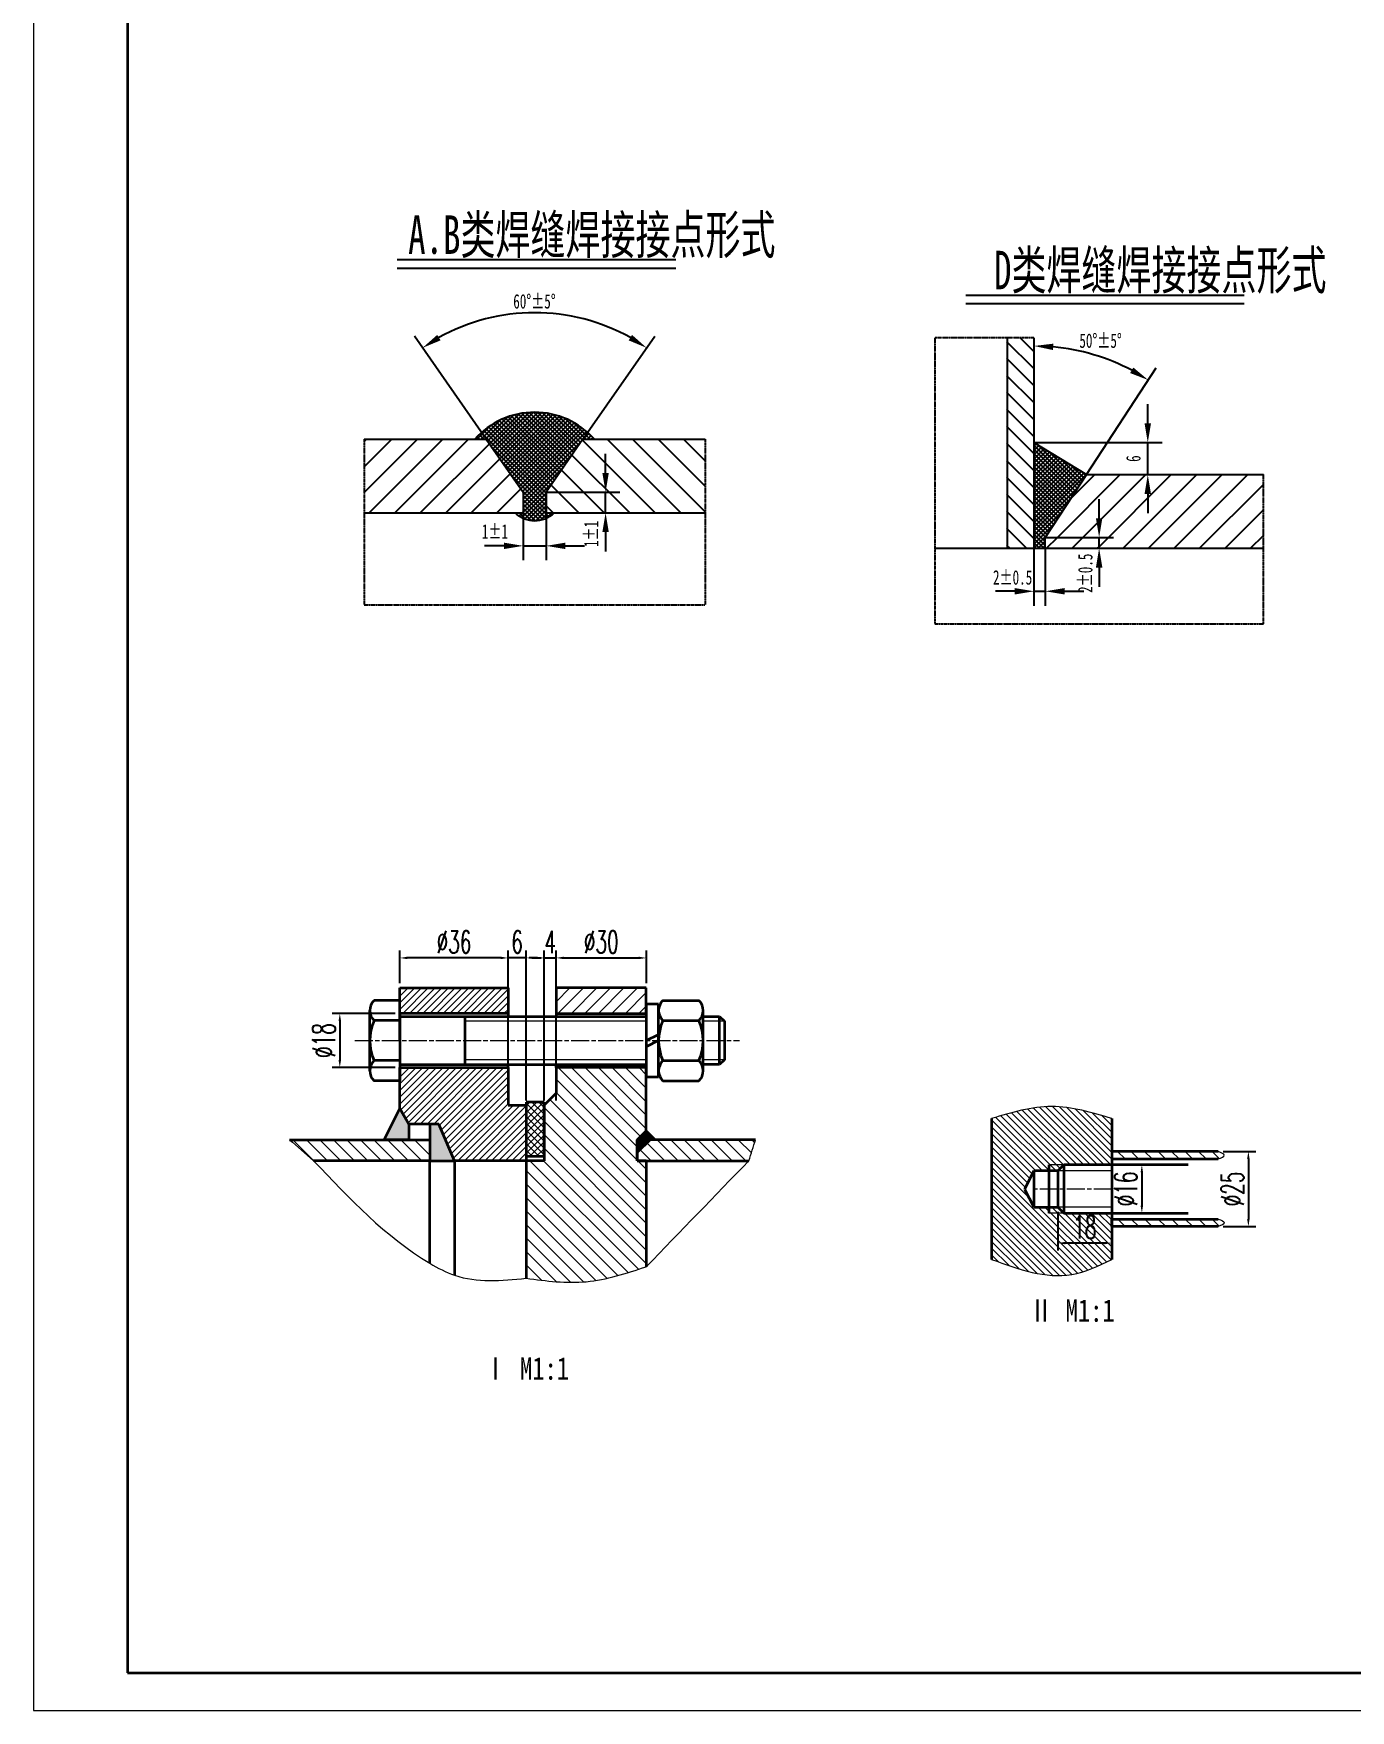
# Model space of a CAD drawing. Header units: millimetres. Extents: x 808 to 6798, y 610 to 4810.
# Drawn here: x 858 to 2611, y 610 to 2843 of the extents above; entities that cross this region are included whole.
import ezdxf
from ezdxf.enums import TextEntityAlignment as Align

# ---------------------------------------------------------------- set-up
doc = ezdxf.new("R2010")
doc.units = ezdxf.units.MM
doc.linetypes.add('ACAD_ISO08W100', pattern=[36, 24, -3, 6, -3])
doc.linetypes.add('DIVIDE2', pattern=[0.34375, 0.25, -0.03125, 0, -0.03125, 0, -0.03125])
doc.layers.get('Defpoints').update_dxf_attribs({"lineweight": 35})
for name, color, linetype in [('A', 2, 'Continuous'), ('B', 7, 'Continuous'), ('D2', 4, 'DIVIDE2'), ('图层4', 3, 'Continuous')]:
    doc.layers.add(name, color=color, linetype=linetype)
for name, color, linetype, lineweight in [('中心线', 7, 'ACAD_ISO08W100', 15), ('剖面线', 7, 'Continuous', 15), ('标注', 3, 'Continuous', 0), ('粗实线', 7, 'Continuous', 35), ('细实线', 1, 'Continuous', 9)]:
    doc.layers.add(name, color=color, linetype=linetype, lineweight=lineweight)
doc.styles.add('dm', font='romans.shx', dxfattribs={"width": 0.6})
doc.styles.add('宋体', font='simfang.ttf', dxfattribs={"width": 0.8})
doc.styles.add('标准', font='SimSun.ttf', dxfattribs={"width": 0.667})
doc.dimstyles.new('md', dxfattribs={"dimscale": 10, "dimtxt": 3, "dimasz": 1, "dimexe": 1, "dimexo": 0.625, "dimtad": 1, "dimdec": 0, "dimtxsty": 'dm', "dimcen": 2.5, "dimclrd": 256, "dimclre": 256, "dimclrt": 256, "dimazin": 0, "dimtfac": 1, "dimtdec": 0, "dimtix": 1, "dimtmove": 0, "dimatfit": 3, "dimldrblk": 'ARCHTICK', "dimfxl": 1, "dimarcsym": 0})
pattern_1 = [(45, (639.9706, 891.724), (-4.490128, 4.490128), [])]
pattern_2 = [(135, (639.97, 891.724), (-8.98026, -8.98026), [])]
pattern_3 = [(135, (-216.032, 854.063), (-8.980256, -8.980256), [])]

# ---------------------------------------------------------------- blocks, each defined once
blk = doc.blocks.new('*D19')
at = {"layer": 'Defpoints', "color": 0, "transparency": 16777216}
for p in [(1345.6, 1612.2), (1345.6, 1572.2), (1489.6, 1572.2)]:
    blk.add_point(p, dxfattribs=at)
at = {"layer": '标注', "lineweight": -2, "transparency": 16777216}
for p, q in [((1345.6, 1578.5), (1345.6, 1622.2)), ((1479.6, 1612.2), (1355.6, 1612.2)), ((1489.6, 1578.5), (1489.6, 1622.2))]:
    blk.add_line(p, q, dxfattribs=at)
at = {"layer": '标注', "transparency": 16777216}
for points in [[(1355.6, 1613.9), (1355.6, 1610.6), (1345.6, 1612.2)], [(1479.6, 1613.9), (1479.6, 1610.6), (1489.6, 1612.2)]]:
    blk.add_solid(points, dxfattribs=at)
at = {"layer": '标注', "transparency": 16777216, "insert": (1417.6, 1633.5), "char_height": 30, "attachment_point": 5, "style": 'dm'}
blk.add_mtext('%%c36', dxfattribs=at)
blk = doc.blocks.new('_ArchTick')
at = {"color": 0, "linetype": 'ByBlock', "const_width": 0.15}
blk.add_lwpolyline([(-0.5, -0.5), (0.5, 0.5)], dxfattribs=at)
blk = doc.blocks.new('*D20')
at = {"layer": 'Defpoints', "color": 0, "transparency": 16777216}
for p in [(1489.6, 1612.2), (1489.6, 1416.2), (1513.6, 1416.2)]:
    blk.add_point(p, dxfattribs=at)
at = {"layer": '标注', "lineweight": -2, "transparency": 16777216}
for p, q in [((1479.6, 1612.2), (1469.6, 1612.2)), ((1489.6, 1422.5), (1489.6, 1622.2)), ((1513.6, 1612.2), (1489.6, 1612.2)), ((1513.6, 1422.5), (1513.6, 1622.2)), ((1523.6, 1612.2), (1533.6, 1612.2))]:
    blk.add_line(p, q, dxfattribs=at)
at = {"layer": '标注', "transparency": 16777216}
for points in [[(1479.6, 1613.9), (1479.6, 1610.6), (1489.6, 1612.2)], [(1523.6, 1613.9), (1523.6, 1610.6), (1513.6, 1612.2)]]:
    blk.add_solid(points, dxfattribs=at)
at = {"layer": '标注', "transparency": 16777216, "insert": (1501.6, 1633.5), "char_height": 30, "attachment_point": 5, "style": 'dm'}
blk.add_mtext('6', dxfattribs=at)
blk = doc.blocks.new('*D21')
at = {"layer": 'Defpoints', "color": 0, "transparency": 16777216}
for p in [(1553.6, 1612.2), (1537.6, 1416.2), (1553.6, 1416.2)]:
    blk.add_point(p, dxfattribs=at)
at = {"layer": '标注', "lineweight": -2, "transparency": 16777216}
for p, q in [((1527.6, 1612.2), (1517.6, 1612.2)), ((1537.6, 1422.5), (1537.6, 1622.2)), ((1537.6, 1612.2), (1553.6, 1612.2)), ((1553.6, 1422.5), (1553.6, 1622.2)), ((1563.6, 1612.2), (1573.6, 1612.2))]:
    blk.add_line(p, q, dxfattribs=at)
at = {"layer": '标注', "transparency": 16777216}
for points in [[(1527.6, 1613.9), (1527.6, 1610.6), (1537.6, 1612.2)], [(1563.6, 1613.9), (1563.6, 1610.6), (1553.6, 1612.2)]]:
    blk.add_solid(points, dxfattribs=at)
at = {"layer": '标注', "transparency": 16777216, "insert": (1545.6, 1633.5), "char_height": 30, "attachment_point": 5, "style": 'dm'}
blk.add_mtext('4', dxfattribs=at)
blk = doc.blocks.new('*D22')
at = {"layer": 'Defpoints', "color": 0, "transparency": 16777216}
for p in [(1673.6, 1612.2), (1553.6, 1572.2), (1673.6, 1572.2)]:
    blk.add_point(p, dxfattribs=at)
at = {"layer": '标注', "lineweight": -2, "transparency": 16777216}
for p, q in [((1553.6, 1578.5), (1553.6, 1622.2)), ((1563.6, 1612.2), (1663.6, 1612.2)), ((1673.6, 1578.5), (1673.6, 1622.2))]:
    blk.add_line(p, q, dxfattribs=at)
at = {"layer": '标注', "transparency": 16777216}
for points in [[(1563.6, 1613.9), (1563.6, 1610.6), (1553.6, 1612.2)], [(1663.6, 1613.9), (1663.6, 1610.6), (1673.6, 1612.2)]]:
    blk.add_solid(points, dxfattribs=at)
at = {"layer": '标注', "transparency": 16777216, "insert": (1613.6, 1633.5), "char_height": 30, "attachment_point": 5, "style": 'dm'}
blk.add_mtext('%%c30', dxfattribs=at)
blk = doc.blocks.new('*D23')
at = {"layer": 'Defpoints', "color": 0, "transparency": 16777216}
for p in [(1345.6, 1538.2), (1265.6, 1466.2), (1345.6, 1466.2)]:
    blk.add_point(p, dxfattribs=at)
at = {"layer": '标注', "lineweight": -2, "transparency": 16777216}
for p, q in [((1339.3, 1538.2), (1255.6, 1538.2)), ((1265.6, 1528.2), (1265.6, 1476.2)), ((1339.3, 1466.2), (1255.6, 1466.2))]:
    blk.add_line(p, q, dxfattribs=at)
at = {"layer": '标注', "transparency": 16777216}
for points in [[(1263.9, 1528.2), (1267.2, 1528.2), (1265.6, 1538.2)], [(1263.9, 1476.2), (1267.2, 1476.2), (1265.6, 1466.2)]]:
    blk.add_solid(points, dxfattribs=at)
at = {"layer": '标注', "transparency": 16777216, "insert": (1244.3, 1502.2), "char_height": 30, "attachment_point": 5, "rotation": 90, "style": 'dm'}
blk.add_mtext('%%c18', dxfattribs=at)
blk = doc.blocks.new('*D26')
at = {"layer": 'Defpoints', "color": 0, "transparency": 16777216}
for p in [(2435, 1354.6), (2435, 1254.6), (2475, 1254.6)]:
    blk.add_point(p, dxfattribs=at)
at = {"layer": '标注', "lineweight": -2, "transparency": 16777216}
for p, q in [((2441.2, 1354.6), (2485, 1354.6)), ((2475, 1344.6), (2475, 1264.6)), ((2441.2, 1254.6), (2485, 1254.6))]:
    blk.add_line(p, q, dxfattribs=at)
at = {"layer": '标注', "transparency": 16777216}
for points in [[(2473.3, 1344.6), (2476.6, 1344.6), (2475, 1354.6)], [(2473.3, 1264.6), (2476.6, 1264.6), (2475, 1254.6)]]:
    blk.add_solid(points, dxfattribs=at)
at = {"layer": '标注', "transparency": 16777216, "insert": (2453.7, 1304.6), "char_height": 30, "attachment_point": 5, "rotation": 90, "style": 'dm'}
blk.add_mtext('%%c25', dxfattribs=at)
blk = doc.blocks.new('*D27')
at = {"layer": 'Defpoints', "color": 0, "transparency": 16777216}
for p in [(2221.2, 1280.6), (2293.2, 1280.6), (2221.2, 1232.6)]:
    blk.add_point(p, dxfattribs=at)
at = {"layer": '标注', "lineweight": -2, "transparency": 16777216}
for p, q in [((2221.2, 1274.3), (2221.2, 1222.6)), ((2293.2, 1274.3), (2293.2, 1222.6)), ((2283.2, 1232.6), (2231.2, 1232.6))]:
    blk.add_line(p, q, dxfattribs=at)
at = {"layer": '标注', "transparency": 16777216}
for points in [[(2231.2, 1234.2), (2231.2, 1230.9), (2221.2, 1232.6)], [(2283.2, 1234.2), (2283.2, 1230.9), (2293.2, 1232.6)]]:
    blk.add_solid(points, dxfattribs=at)
at = {"layer": '标注', "transparency": 16777216, "insert": (2257.2, 1253.8), "char_height": 30, "attachment_point": 5, "style": 'dm'}
blk.add_mtext('18', dxfattribs=at)
blk = doc.blocks.new('*D28')
at = {"layer": 'Defpoints', "color": 0, "transparency": 16777216}
for p in [(2293.2, 1336.6), (2293.2, 1272.6), (2333.2, 1272.6)]:
    blk.add_point(p, dxfattribs=at)
at = {"layer": '标注', "lineweight": -2, "transparency": 16777216}
for p, q in [((2299.4, 1336.6), (2343.2, 1336.6)), ((2333.2, 1326.6), (2333.2, 1282.6)), ((2299.4, 1272.6), (2343.2, 1272.6))]:
    blk.add_line(p, q, dxfattribs=at)
at = {"layer": '标注', "transparency": 16777216}
for points in [[(2331.5, 1326.6), (2334.8, 1326.6), (2333.2, 1336.6)], [(2331.5, 1282.6), (2334.8, 1282.6), (2333.2, 1272.6)]]:
    blk.add_solid(points, dxfattribs=at)
at = {"layer": '标注', "transparency": 16777216, "insert": (2311.9, 1304.6), "char_height": 30, "attachment_point": 5, "rotation": 90, "style": 'dm'}
blk.add_mtext('%%c16', dxfattribs=at)
blk = doc.blocks.new('*X7')
at = {"color": 0}
for p, q in [((2933.6, 441), (3064.2, 571.7)), ((2960.6, 521.1), (3011.2, 571.7)), ((2986.6, 441), (3117.3, 571.7)), ((3020.2, 421.6), (3170.3, 571.7)), ((3070.2, 418.5), (3223.3, 571.7)), ((3123.2, 418.5), (3276.4, 571.7)), ((3176.2, 418.5), (3329.4, 571.7)), ((3229.3, 418.5), (3362.2, 551.5)), ((3282.3, 418.5), (3362.2, 498.4)), ((2911.1, 418.5), (2933.6, 441)), ((2964.1, 418.5), (2986.6, 441)), ((3017.1, 418.5), (3020.2, 421.6)), ((3335.3, 418.5), (3362.2, 445.4))]:
    blk.add_line(p, q, dxfattribs=at)
blk = doc.blocks.new('*X5')
at = {"color": 0}
for p, q in [((2884.6, 630.7), (2889.4, 635.5)), ((2974.9, 542.9), (2884.6, 633.2)), ((2884.6, 621.9), (2894.9, 632.1)), ((2884.6, 613.1), (2900.4, 628.8)), ((2978.4, 548.3), (2894.1, 632.6)), ((2884.6, 604.2), (2905.8, 625.4)), ((2971.4, 537.6), (2884.6, 624.4)), ((2884.6, 595.4), (2911.3, 622.1)), ((2884.6, 586.5), (2916.8, 618.7)), ((2967.9, 532.3), (2884.6, 615.5)), ((2884.6, 577.7), (2922.3, 615.4)), ((2884.6, 568.9), (2927.8, 612)), ((2884.6, 560), (2933.3, 608.7)), ((2964.4, 526.9), (2884.6, 606.7)), ((2884.6, 551.2), (2938.7, 605.3)), ((2884.6, 542.3), (2944.2, 601.9)), ((2884.6, 533.5), (2949.7, 598.6)), ((2960.9, 521.6), (2884.6, 597.9)), ((2884.6, 524.7), (2955.2, 595.2)), ((2981.9, 553.6), (2916.8, 618.7)), ((2985.4, 559), (2939.6, 604.8)), ((2884.6, 515.8), (2960.7, 591.9)), ((2957.4, 516.2), (2884.6, 589)), ((2884.6, 507), (2966.2, 588.5)), ((2884.6, 498.2), (2971.7, 585.2)), ((2884.6, 489.3), (2977.1, 581.8)), ((2953.9, 510.9), (2884.6, 580.2)), ((2884.6, 480.5), (2982.6, 578.5)), ((2884.6, 471.6), (2988.1, 575.1)), ((2884.6, 462.8), (2993.6, 571.8)), ((2950.4, 505.5), (2884.6, 571.3)), ((2946.9, 500.2), (2884.6, 562.5)), ((2988.9, 564.3), (2962.3, 590.9)), ((2992.4, 569.7), (2985.1, 577)), ((2943.4, 494.9), (2884.6, 553.7)), ((2884.6, 454), (2977.3, 546.6)), ((2939.9, 489.5), (2884.6, 544.8)), ((2936.5, 484.2), (2884.6, 536)), ((2933, 478.8), (2884.6, 527.2)), ((2884.6, 445.1), (2960.6, 521.1)), ((2929.5, 473.5), (2884.6, 518.3)), ((2926, 468.1), (2884.6, 509.5)), ((2922.5, 462.8), (2884.6, 500.6)), ((2884.6, 436.3), (2943.9, 495.5)), ((2919, 457.5), (2884.6, 491.8)), ((2915.5, 452.1), (2884.6, 483)), ((2912, 446.8), (2884.6, 474.1)), ((2884.6, 427.4), (2927.1, 469.9)), ((2908.5, 441.4), (2884.6, 465.3)), ((2908.2, 432.9), (2884.6, 456.4)), ((2908.2, 424), (2884.6, 447.6)), ((2884.6, 418.6), (2910.4, 444.4)), ((2904.9, 418.5), (2884.6, 438.8)), ((2896, 418.5), (2884.6, 429.9)), ((2887.2, 418.5), (2884.6, 421.1)), ((2893.4, 418.5), (2908.2, 433.3)), ((2902.2, 418.5), (2908.2, 424.5))]:
    blk.add_line(p, q, dxfattribs=at)
blk = doc.blocks.new('*X6')
at = {"color": 0}
for p, q in [((2884.6, 792.3), (2828.6, 848.3)), ((2884.6, 827.7), (2856, 856.4)), ((2884.6, 757), (2828.6, 813)), ((2884.6, 721.6), (2828.6, 777.6)), ((2884.6, 686.3), (2828.6, 742.3)), ((2884.6, 650.9), (2828.6, 706.9)), ((2884.6, 615.5), (2828.6, 671.6)), ((2884.6, 580.2), (2828.6, 636.2)), ((2884.6, 544.8), (2828.6, 600.8)), ((2884.6, 509.5), (2828.6, 565.5)), ((2884.6, 474.1), (2828.6, 530.1)), ((2884.6, 438.8), (2828.6, 494.8)), ((2869.5, 418.5), (2828.6, 459.4)), ((2834.2, 418.5), (2828.6, 424.1))]:
    blk.add_line(p, q, dxfattribs=at)
blk = doc.blocks.new('*X2')
at = {"color": 0}
for p, q in [((832.3, 461), (942.9, 571.7)), ((832.3, 514.1), (889.9, 571.7)), ((832.3, 567.1), (836.9, 571.7)), ((842.8, 418.5), (996, 571.7)), ((895.8, 418.5), (1049, 571.7)), ((948.9, 418.5), (1092.7, 562.3)), ((1001.9, 418.5), (1114.4, 531.1)), ((1054.9, 418.5), (1136.2, 499.8)), ((1108, 418.5), (1158, 468.5)), ((1161, 418.5), (1162.8, 420.3))]:
    blk.add_line(p, q, dxfattribs=at)
blk = doc.blocks.new('*X3')
at = {"color": 0}
for p, q in [((1437.6, 418.5), (1286.2, 570)), ((1490.7, 418.5), (1337.5, 571.7)), ((1541.2, 421), (1390.5, 571.7)), ((1541.2, 474), (1443.6, 571.7)), ((1541.2, 527), (1496.6, 571.7)), ((1384.6, 418.5), (1264.4, 538.7)), ((1288.5, 461.6), (1242.6, 507.5)), ((1235.5, 461.6), (1220.9, 476.2)), ((1278.5, 418.5), (1235.5, 461.6)), ((1331.6, 418.5), (1288.5, 461.6)), ((1225.5, 418.5), (1210.7, 433.3))]:
    blk.add_line(p, q, dxfattribs=at)
blk = doc.blocks.new('*X4')
at = {"color": 0}
for p, q in [((1078.2, 583.2), (1095.7, 600.8)), ((1081.8, 578), (1115.8, 612)), ((1085.4, 572.8), (1130.9, 618.2)), ((1213.6, 465.8), (1085.7, 593.7)), ((1089, 567.5), (1143.7, 622.2)), ((1217.2, 471), (1090.8, 597.4)), ((1092.7, 562.3), (1155.2, 624.9)), ((1220.9, 476.2), (1096.1, 601)), ((1096.3, 557.1), (1165.7, 626.5)), ((1099.9, 551.9), (1175.5, 627.5)), ((1224.5, 481.4), (1101.5, 604.4)), ((1103.5, 546.7), (1184.7, 627.9)), ((1228.1, 486.6), (1107.1, 607.6)), ((1107.2, 541.5), (1193.4, 627.7)), ((1110.8, 536.3), (1201.7, 627.2)), ((1231.7, 491.8), (1113, 610.6)), ((1114.4, 531.1), (1209.7, 626.3)), ((1118.1, 525.9), (1217.3, 625.1)), ((1235.4, 497), (1119, 613.4)), ((1121.7, 520.6), (1224.6, 623.5)), ((1239, 502.2), (1125.2, 616.1)), ((1125.3, 515.4), (1231.6, 621.7)), ((1128.9, 510.2), (1238.4, 619.7)), ((1242.6, 507.5), (1131.6, 618.5)), ((1132.6, 505), (1244.9, 617.4)), ((1136.2, 499.8), (1251.3, 614.9)), ((1246.3, 512.7), (1138.3, 620.7)), ((1139.8, 494.6), (1257.4, 612.1)), ((1143.5, 489.4), (1263.3, 609.2)), ((1249.9, 517.9), (1145.2, 622.6)), ((1147.1, 484.2), (1269, 606.1)), ((1150.7, 479), (1274.6, 602.8)), ((1253.5, 523.1), (1152.3, 624.3)), ((1154.3, 473.7), (1279.9, 599.3)), ((1158, 468.5), (1285.1, 595.7)), ((1257.1, 528.3), (1159.8, 625.7)), ((1260.8, 533.5), (1167.5, 626.8)), ((1264.4, 538.7), (1175.6, 627.5)), ((1268, 543.9), (1184.1, 627.9)), ((1271.7, 549.1), (1193, 627.8)), ((1275.3, 554.4), (1202.5, 627.1)), ((1278.9, 559.6), (1212.6, 625.9)), ((1282.5, 564.8), (1223.6, 623.8)), ((1286.2, 570), (1235.6, 620.5)), ((1289.8, 575.2), (1249.3, 615.7)), ((1293.4, 580.4), (1266.1, 607.7)), ((1063.5, 571.7), (1062.8, 572.4)), ((1066.7, 571.7), (1078.2, 583.2)), ((1072.3, 571.7), (1067, 577)), ((1081.2, 571.7), (1071.4, 581.4)), ((1075.5, 571.7), (1081.8, 578)), ((1077.3, 584.4), (1076, 585.7)), ((1210.7, 451), (1077.3, 584.4)), ((1210.7, 459.8), (1080.8, 589.7)), ((1084.3, 571.7), (1085.4, 572.8)), ((1161.6, 463.3), (1290.1, 591.8)), ((1162.8, 455.7), (1295, 587.9)), ((1162.8, 446.9), (1286.7, 570.7)), ((1287.6, 571.7), (1299.6, 583.7)), ((1293.3, 571.7), (1289.8, 575.2)), ((1302.1, 571.7), (1293.4, 580.4)), ((1297, 585.6), (1294, 588.7)), ((1296.5, 571.7), (1304.1, 579.4)), ((1311, 571.7), (1297, 585.6)), ((1305.3, 571.7), (1308.5, 574.9)), ((1210.7, 442.2), (1097.6, 555.3)), ((1210.7, 433.3), (1117.8, 526.2)), ((1162.8, 438), (1266.4, 541.6)), ((1210.7, 424.5), (1138.1, 497.1)), ((1162.8, 429.2), (1246.2, 512.6)), ((1207.8, 418.5), (1158.3, 468)), ((1162.8, 420.3), (1225.9, 483.5)), ((1199, 418.5), (1162.8, 454.7)), ((1169.8, 418.5), (1210.7, 459.4)), ((1190.1, 418.5), (1162.8, 445.9)), ((1181.3, 418.5), (1162.8, 437)), ((1172.5, 418.5), (1162.8, 428.2)), ((1163.6, 418.5), (1162.8, 419.4)), ((1178.7, 418.5), (1210.7, 450.6)), ((1187.5, 418.5), (1210.7, 441.7)), ((1196.3, 418.5), (1210.7, 432.9)), ((1205.2, 418.5), (1210.7, 424)), ((1149.2, 415.6), (1152.1, 418.5)), ((1154.4, 411.9), (1161, 418.5)), ((1162.8, 410.5), (1154.8, 418.5)), ((1160, 408.7), (1162.8, 411.5)), ((1162.8, 411.5), (1169.8, 418.5)), ((1168, 405.3), (1162.8, 410.5)), ((1179.4, 402.7), (1163.6, 418.5)), ((1166.1, 406), (1178.7, 418.5)), ((1188.7, 402.3), (1172.5, 418.5)), ((1172.9, 403.9), (1187.5, 418.5)), ((1180.4, 402.6), (1196.3, 418.5)), ((1196.7, 403.1), (1181.3, 418.5)), ((1189, 402.3), (1205.2, 418.5)), ((1203.9, 404.8), (1190.1, 418.5)), ((1210.3, 407.2), (1199, 418.5)), ((1199.1, 403.6), (1210.7, 415.2)), ((1210.7, 415.6), (1207.8, 418.5)), ((1210.7, 415.2), (1214, 418.5)), ((1216.2, 410.1), (1210.7, 415.6)), ((1212.5, 408.1), (1222.9, 418.5)), ((1221.6, 413.6), (1216.7, 418.5)), ((1226.5, 417.5), (1225.5, 418.5))]:
    blk.add_line(p, q, dxfattribs=at)

msp = doc.modelspace()

# ---------------------------------------------------------------- hatches: boundary and pattern name
at = {"layer": '剖面线'}
h = msp.add_hatch(dxfattribs=at)
h.set_pattern_fill('ANSI31', color=256, scale=2, style=0)
h.set_pattern_definition(pattern_1)
h.paths.add_polyline_path([(1345.57056, 1538.2239), (1345.57056, 1572.2239), (1489.57056, 1572.2239), (1489.57056, 1538.2239)])
h = msp.add_hatch(dxfattribs=at)
h.set_pattern_fill('ANSI31', color=256, scale=4, style=0)
h.set_pattern_definition([(45, (639.97, 891.724), (-8.98026, 8.98026), [])])
h.paths.add_polyline_path([(1673.57056, 1538.2239), (1673.57056, 1572.2239), (1553.57056, 1572.2239), (1553.57056, 1538.2239)])
h = msp.add_hatch(dxfattribs=at)
h.set_pattern_fill('ANSI31', color=256, scale=2, style=0)
h.set_pattern_definition(pattern_1)
h.paths.add_polyline_path([(1345.57056, 1466.2239), (1489.57056, 1466.2239), (1489.57056, 1416.2239), (1513.57056, 1416.2239), (1513.57056, 1342.2239), (1418.35517, 1342.2239), (1397.57056, 1391.00851), (1357.57056, 1391.00851), (1345.57056, 1411.79312)])
h = msp.add_hatch(dxfattribs=at)
h.set_pattern_fill('ANSI31', color=256, scale=4, angle=90, style=0)
h.set_pattern_definition(pattern_2)
edge = h.paths.add_edge_path()
edge.add_line((1673.57056, 1342.2239), (1661.57056, 1342.2239))
edge.add_line((1661.57056, 1342.2239), (1661.57056, 1370.2239))
edge.add_line((1661.57056, 1370.2239), (1673.57056, 1382.2239))
edge.add_line((1673.57056, 1382.2239), (1673.57056, 1466.2239))
edge.add_line((1673.57056, 1466.2239), (1553.57056, 1466.2239))
edge.add_line((1553.57056, 1466.2239), (1553.57056, 1432.2239))
edge.add_line((1553.57056, 1432.2239), (1537.57056, 1416.2239))
edge.add_line((1537.57056, 1416.2239), (1537.57056, 1342.2239))
edge.add_line((1537.57056, 1342.2239), (1513.57056, 1342.2239))
edge.add_line((1513.57056, 1342.2239), (1513.57056, 1185.68943))
edge.add_spline(control_points=[(1513.57056, 1185.68943), (1540.42319, 1182.20924), (1594.91052, 1175.14749), (1647.10085, 1192.40324), (1673.57056, 1201.15496)], knot_values=[0, 0, 0, 0, 20.0321014999, 40.647629628, 40.647629628, 40.647629628, 40.647629628], degree=3, periodic=0)
edge.add_line((1673.57056, 1201.15496), (1673.57056, 1342.2239))
for points in [[(1357.57056, 1370.2239), (1324.78595, 1370.2239), (1345.57056, 1411.79312), (1357.57056, 1391.00851)], [(1385.57056, 1342.2239), (1418.35517, 1342.2239), (1397.57056, 1391.00851), (1385.57056, 1391.00851)], [(1673.57056, 1382.2239), (1685.57056, 1370.2239), (1661.57056, 1370.2239)], [(1661.57056, 1370.2239), (1678.54113, 1370.2239), (1661.57056, 1353.25334)]]:
    msp.add_hatch(color=256, dxfattribs=at).paths.add_polyline_path(points)
h = msp.add_hatch(dxfattribs=at)
h.set_pattern_fill('ANSI37', color=256, scale=2, style=0)
h.set_pattern_definition([(45, (639.9706, 891.724), (-4.490128, 4.490128), []), (135, (639.9706, 891.724), (-4.490128, -4.490128), [])])
h.paths.add_polyline_path([(1513.57056, 1348.2239), (1537.57056, 1348.2239), (1537.57056, 1420.2239), (1513.57056, 1420.2239)])
h = msp.add_hatch(dxfattribs=at)
h.set_pattern_fill('ANSI31', color=256, scale=2, angle=90, style=0)
h.set_pattern_definition([(135, (-216.032, 854.063), (-4.490128, -4.490128), [])])
edge = h.paths.add_edge_path()
edge.add_spline(control_points=[(2293.16782, 1398.34795), (2266.50115, 1406.34795), (2213.16782, 1422.34795), (2159.83449, 1406.34795), (2133.16782, 1398.34795)], knot_values=[0, 0, 0, 0, 20.3960780544, 40.7921561087, 40.7921561087, 40.7921561087, 40.7921561087], degree=3, periodic=0)
edge.add_line((2133.16782, 1398.34795), (2133.16782, 1210.77857))
edge.add_spline(control_points=[(2133.16782, 1210.77857), (2169.27546, 1197.76093), (2224.33434, 1177.91093), (2275.54213, 1202.36239), (2293.16782, 1210.77857)], knot_values=[0, 0, 0, 0, 27.1313676602, 41.3713739024, 41.3713739024, 41.3713739024, 41.3713739024], degree=3, periodic=0)
edge.add_line((2293.16782, 1210.77857), (2293.16782, 1272.56326))
edge.add_line((2293.16782, 1272.56326), (2229.16782, 1272.56326))
edge.add_line((2229.16782, 1272.56326), (2221.16782, 1280.56326))
edge.add_line((2221.16782, 1280.56326), (2189.16782, 1280.56326))
edge.add_line((2189.16782, 1280.56326), (2177.16782, 1304.56326))
edge.add_line((2177.16782, 1304.56326), (2189.16782, 1328.56326))
edge.add_line((2189.16782, 1328.56326), (2221.16782, 1328.56326))
edge.add_line((2221.16782, 1328.56326), (2229.16782, 1336.56326))
edge.add_line((2229.16782, 1336.56326), (2293.16782, 1336.56326))
edge.add_line((2293.16782, 1336.56326), (2293.16782, 1398.34795))
h = msp.add_hatch(dxfattribs=at)
h.set_pattern_fill('ANSI31', color=256, scale=4, angle=90, style=0)
h.set_pattern_definition(pattern_2)
edge = h.paths.add_edge_path()
edge.add_line((1198.76885, 1370.2239), (1385.57056, 1370.2239))
edge.add_line((1385.57056, 1370.2239), (1385.57056, 1342.2239))
edge.add_line((1385.57056, 1342.2239), (1230.76885, 1342.2239))
edge.add_spline(control_points=[(1230.76885, 1342.2239), (1220.10219, 1351.55724), (1209.43552, 1360.89057), (1198.76885, 1370.2239)], knot_values=[0, 0, 0, 0, 10.6301458127, 10.6301458127, 10.6301458127, 10.6301458127], degree=3, periodic=0)
h = msp.add_hatch(dxfattribs=at)
h.set_pattern_fill('ANSI31', color=256, scale=4, angle=90, style=0)
h.set_pattern_definition(pattern_2)
edge = h.paths.add_edge_path()
edge.add_line((1818.97142, 1370.2239), (1661.57056, 1370.2239))
edge.add_line((1661.57056, 1370.2239), (1661.57056, 1342.2239))
edge.add_line((1661.57056, 1342.2239), (1810.10504, 1342.2239))
edge.add_spline(control_points=[(1810.10504, 1342.2239), (1813.0605, 1351.55724), (1816.01596, 1360.89057), (1818.97142, 1370.2239)], knot_values=[0, 0, 0, 0, 7.3425673475, 7.3425673475, 7.3425673475, 7.3425673475], degree=3, periodic=0)
h = msp.add_hatch(dxfattribs=at)
h.set_pattern_fill('ANSI31', color=256, scale=4, angle=90, style=0)
h.set_pattern_definition(pattern_3)
edge = h.paths.add_edge_path()
edge.add_line((2434.95251, 1354.56326), (2293.16782, 1354.56326))
edge.add_line((2293.16782, 1354.56326), (2293.16782, 1344.56326))
edge.add_line((2293.16782, 1344.56326), (2434.95251, 1344.56326))
edge.add_spline(control_points=[(2434.95251, 1344.56326), (2438.95251, 1346.22992), (2446.95251, 1349.56326), (2438.95251, 1352.89659), (2434.95251, 1354.56326)], knot_values=[0, 0, 0, 0, 2.358495283, 4.716990566, 4.716990566, 4.716990566, 4.716990566], degree=3, periodic=0)
h = msp.add_hatch(dxfattribs=at)
h.set_pattern_fill('ANSI31', color=256, scale=4, angle=90, style=0)
h.set_pattern_definition(pattern_3)
edge = h.paths.add_edge_path()
edge.add_line((2434.95251, 1254.56326), (2293.16782, 1254.56326))
edge.add_line((2293.16782, 1254.56326), (2293.16782, 1264.56326))
edge.add_line((2293.16782, 1264.56326), (2434.95251, 1264.56326))
edge.add_spline(control_points=[(2434.95251, 1264.56326), (2438.95251, 1262.89659), (2446.95251, 1259.56326), (2438.95251, 1256.22992), (2434.95251, 1254.56326)], knot_values=[0, 0, 0, 0, 2.358495283, 4.716990566, 4.716990566, 4.716990566, 4.716990566], degree=3, periodic=0)

# ---------------------------------------------------------------- linework, layer by layer
at = {"layer": 'A'}
for p, q in [((1342.05152, 2541.88969), (1712.77682, 2541.88969)), ((2098.70151, 2494.75594), (2469.42681, 2494.75594)), ((2153.68607, 2437.80888), (2153.68607, 2157.59743)), ((2189.53368, 2437.80888), (2189.53368, 2157.59743)), ((1298.00851, 2302.76107), (1460.50224, 2302.76107)), ((1460.50224, 2302.76107), (1509.55677, 2232.30142)), ((1589.27156, 2302.76107), (1540.21702, 2232.30142)), ((1589.27156, 2302.76107), (1751.76529, 2302.76107)), ((2189.53368, 2298.30668), (2259.34141, 2255.62732)), ((2259.34141, 2255.62732), (2204.62811, 2172.00027)), ((2259.34141, 2255.62732), (2495.17843, 2255.62732)), ((1509.55677, 2232.30142), (1509.55677, 2204.73118)), ((1540.21702, 2232.30142), (1540.21702, 2204.73118)), ((1298.00851, 2204.73118), (1509.55677, 2204.73118)), ((1540.21702, 2204.73118), (1751.76529, 2204.73118)), ((2204.62811, 2157.59743), (2204.62811, 2172.00027)), ((2057.4645, 2157.59743), (2495.17843, 2157.59743))]:
    msp.add_line(p, q, dxfattribs=at)
at = {"layer": 'A', "color": 7}
for p, q in [((2259.34141, 2255.62732), (2352.24921, 2397.63311)), ((2341.04285, 2323.90668), (2341.04285, 2349.50668)), ((2189.53368, 2298.30668), (2360.24285, 2298.30668)), ((2341.04285, 2255.62732), (2341.04285, 2298.30668)), ((2259.34141, 2255.62732), (2360.24285, 2255.62732)), ((2276.32147, 2197.60027), (2276.32147, 2223.20027)), ((2341.04285, 2230.02732), (2341.04285, 2204.42732)), ((2204.62811, 2172.00027), (2295.52147, 2172.00027)), ((2276.32147, 2157.59743), (2276.32147, 2172.00027)), ((2189.53368, 2157.59743), (2189.53368, 2081.16536)), ((2204.62811, 2157.59743), (2204.62811, 2081.16536)), ((2204.62811, 2157.59743), (2295.52147, 2157.59743)), ((2276.32147, 2131.99743), (2276.32147, 2106.39743)), ((2163.93368, 2100.36536), (2138.33368, 2100.36536)), ((2189.53368, 2100.36536), (2204.62811, 2100.36536)), ((2230.22811, 2100.36536), (2255.82811, 2100.36536))]:
    msp.add_line(p, q, dxfattribs=at)
msp.add_arc((2189.53368, 2148.92906), 278.00371, 62.08308942, 84.72204641, dxfattribs=at)
at = {"layer": 'A'}
for radius, start, end in [(106.42019, 41.4594025, 138.5405975), (37.97082, 226.55959002, 313.44040998)]:
    msp.add_arc((1524.8869, 2232.30142), radius, start, end, dxfattribs=at)
at = {"layer": 'A', "color": 7}
for points in [[(2214.91009, 2421.49194), (2215.30298, 2430.01623), (2189.53368, 2426.93277)], [(2321.8615, 2398.25495), (2317.52334, 2390.90661), (2341.73744, 2381.56629)], [(2336.77618, 2323.90668), (2345.30952, 2323.90668), (2341.04285, 2298.30668)], [(2336.77618, 2230.02732), (2345.30952, 2230.02732), (2341.04285, 2255.62732)], [(2272.0548, 2197.60027), (2280.58813, 2197.60027), (2276.32147, 2172.00027)], [(2272.0548, 2131.99743), (2280.58813, 2131.99743), (2276.32147, 2157.59743)], [(2163.93368, 2104.63202), (2163.93368, 2096.09869), (2189.53368, 2100.36536)], [(2230.22811, 2104.63202), (2230.22811, 2096.09869), (2204.62811, 2100.36536)]]:
    msp.add_solid(points, dxfattribs=at)
at = {"layer": 'B'}
for p, q in [((1342.05152, 2530.75826), (1712.77682, 2530.75826)), ((2098.70151, 2483.62452), (2469.42681, 2483.62452))]:
    msp.add_line(p, q, dxfattribs=at)
at = {"layer": 'B', "color": 7}
for p, q in [((1460.50224, 2302.76107), (1364.79574, 2440.22944)), ((1589.27156, 2302.76107), (1684.97805, 2440.22944)), ((1619.33694, 2257.90142), (1619.33694, 2283.50142)), ((1540.21702, 2232.30142), (1638.53694, 2232.30142)), ((1619.33694, 2204.73118), (1619.33694, 2232.30142)), ((1509.55677, 2204.73118), (1509.55677, 2141.61753)), ((1540.21702, 2204.73118), (1540.21702, 2141.61753)), ((1540.21702, 2204.73118), (1638.53694, 2204.73118)), ((1619.33694, 2179.13118), (1619.33694, 2153.53118)), ((1483.95677, 2160.81753), (1458.35677, 2160.81753)), ((1509.55677, 2160.81753), (1540.21702, 2160.81753)), ((1565.81702, 2160.81753), (1591.41702, 2160.81753))]:
    msp.add_line(p, q, dxfattribs=at)
msp.add_arc((1524.8869, 2210.28193), 260.9875, 60.77641959, 119.22358041, dxfattribs=at)
for points in [[(1399.73106, 2434.43429), (1395.20469, 2441.66823), (1375.76608, 2424.47216)], [(1654.5691, 2441.66823), (1650.04274, 2434.43429), (1674.00772, 2424.47216)], [(1615.07027, 2257.90142), (1623.60361, 2257.90142), (1619.33694, 2232.30142)], [(1615.07027, 2179.13118), (1623.60361, 2179.13118), (1619.33694, 2204.73118)], [(1483.95677, 2165.08419), (1483.95677, 2156.55086), (1509.55677, 2160.81753)], [(1565.81702, 2165.08419), (1565.81702, 2156.55086), (1540.21702, 2160.81753)]]:
    msp.add_solid(points, dxfattribs=at)
at = {"layer": 'D2'}
for p, q in [((2057.4645, 2437.80888), (2057.4645, 2057.00583)), ((2189.53368, 2437.80888), (2057.4645, 2437.80888)), ((1298.00851, 2302.76107), (1298.00851, 2082.19354)), ((1751.76529, 2302.76107), (1751.76529, 2082.19354)), ((2495.17843, 2057.00583), (2495.17843, 2255.62732)), ((1298.00851, 2082.19354), (1751.76529, 2082.19354)), ((2057.4645, 2057.00583), (2495.17843, 2057.00583))]:
    msp.add_line(p, q, dxfattribs=at)
at = {"layer": '中心线'}
for p, q in [((1285.57056, 1502.2239), (1797.57056, 1502.2239)), ((2293.16782, 1304.56326), (2191.38313, 1304.56326))]:
    msp.add_line(p, q, dxfattribs=at)
at = {"layer": '剖面线'}
msp.add_open_spline([(2293.16782, 1398.34795), (2266.50115, 1406.34795), (2213.16782, 1422.34795), (2159.83449, 1406.34795), (2133.16782, 1398.34795)], degree=3, dxfattribs=at)
msp.add_open_spline([(2133.16782, 1210.77857), (2169.27546, 1197.76093), (2224.33434, 1177.91093), (2275.54213, 1202.36239), (2293.16782, 1210.77857)], degree=3, knots=[0, 0, 0, 0, 27.1313676602, 41.3713739024, 41.3713739024, 41.3713739024, 41.3713739024], dxfattribs=at)
at = {"layer": '粗实线'}
for p, q in [((1345.57056, 1538.2239), (1345.57056, 1572.2239)), ((1345.57056, 1572.2239), (1489.57056, 1572.2239)), ((1489.57056, 1572.2239), (1489.57056, 1538.2239)), ((1673.57056, 1572.2239), (1553.57056, 1572.2239)), ((1553.57056, 1572.2239), (1553.57056, 1538.2239)), ((1673.57056, 1538.2239), (1673.57056, 1572.2239)), ((1305.57056, 1462.0989), (1305.57056, 1542.3489)), ((1345.57056, 1555.7239), (1311.11067, 1555.7239)), ((1345.57056, 1502.2239), (1345.57056, 1555.7239)), ((1345.57056, 1555.7239), (1345.57056, 1555.7239)), ((1689.97056, 1550.6239), (1673.57056, 1550.6239)), ((1673.57056, 1550.6239), (1673.57056, 1453.8239)), ((1689.97056, 1453.8239), (1689.97056, 1550.6239)), ((1689.97056, 1462.0989), (1689.97056, 1542.3489)), ((1695.51067, 1555.7239), (1743.63046, 1555.7239)), ((1749.17056, 1462.0989), (1749.17056, 1542.3489)), ((1345.57056, 1528.9739), (1311.11067, 1528.9739)), ((1489.57056, 1538.2239), (1345.57056, 1538.2239)), ((1345.57056, 1538.2239), (1345.57056, 1466.2239)), ((1345.57056, 1534.2239), (1673.57056, 1534.2239)), ((1431.97056, 1534.2239), (1431.97056, 1470.2239)), ((1489.57056, 1538.2239), (1489.57056, 1534.2239)), ((1553.57056, 1538.2239), (1673.57056, 1538.2239)), ((1553.57056, 1538.2239), (1553.57056, 1534.2239)), ((1673.57056, 1538.2239), (1673.57056, 1466.2239)), ((1695.51067, 1528.9739), (1743.63046, 1528.9739)), ((1749.17056, 1534.2239), (1771.17056, 1534.2239)), ((1771.17056, 1534.2239), (1777.57056, 1527.8239)), ((1771.17056, 1470.2239), (1771.17056, 1534.2239)), ((1777.57056, 1527.8239), (1777.57056, 1476.6239)), ((1345.57056, 1502.2239), (1345.57056, 1448.7239)), ((1673.57056, 1502.2239), (1689.97056, 1510.4239)), ((1689.97056, 1502.2239), (1673.57056, 1494.0239)), ((1345.57056, 1475.4739), (1311.11067, 1475.4739)), ((1695.51067, 1475.4739), (1743.63046, 1475.4739)), ((1777.57056, 1476.6239), (1771.17056, 1470.2239)), ((1345.57056, 1470.2239), (1673.57056, 1470.2239)), ((1345.57056, 1466.2239), (1489.57056, 1466.2239)), ((1345.57056, 1411.79312), (1345.57056, 1466.2239)), ((1489.57056, 1466.2239), (1489.57056, 1470.2239)), ((1489.57056, 1466.2239), (1489.57056, 1416.2239)), ((1553.57056, 1466.2239), (1553.57056, 1470.2239)), ((1673.57056, 1466.2239), (1553.57056, 1466.2239)), ((1553.57056, 1466.2239), (1553.57056, 1432.2239)), ((1673.57056, 1382.2239), (1673.57056, 1466.2239)), ((1673.57056, 1453.8239), (1689.97056, 1453.8239)), ((1771.17056, 1470.2239), (1749.17056, 1470.2239)), ((1345.57056, 1448.7239), (1311.11067, 1448.7239)), ((1345.57056, 1448.7239), (1345.57056, 1448.7239)), ((1553.57056, 1432.2239), (1537.57056, 1416.2239)), ((1695.51067, 1448.7239), (1743.63046, 1448.7239)), ((1324.78595, 1370.2239), (1345.57056, 1411.79312)), ((1357.57056, 1391.00851), (1345.57056, 1411.79312)), ((1345.57056, 1411.79312), (1357.57056, 1391.00851)), ((1489.57056, 1416.2239), (1513.57056, 1416.2239)), ((1537.57056, 1420.2239), (1513.57056, 1420.2239)), ((1513.57056, 1420.2239), (1513.57056, 1348.2239)), ((1513.57056, 1416.2239), (1513.57056, 1342.2239)), ((1537.57056, 1348.2239), (1537.57056, 1420.2239)), ((1537.57056, 1416.2239), (1537.57056, 1342.2239)), ((1397.57056, 1391.00851), (1357.57056, 1391.00851)), ((1357.57056, 1391.00851), (1357.57056, 1370.2239)), ((1397.57056, 1391.00851), (1385.57056, 1391.00851)), ((1385.57056, 1391.00851), (1385.57056, 1342.2239)), ((1418.35517, 1342.2239), (1397.57056, 1391.00851)), ((1418.35517, 1342.2239), (1397.57056, 1391.00851)), ((2133.16782, 1398.34795), (2133.16782, 1210.77857)), ((2293.16782, 1398.34795), (2293.16782, 1336.56326)), ((1198.76885, 1370.2239), (1385.57056, 1370.2239)), ((1357.57056, 1370.2239), (1324.78595, 1370.2239)), ((1385.57056, 1370.2239), (1385.57056, 1342.2239)), ((1661.57056, 1370.2239), (1673.57056, 1382.2239)), ((1661.57056, 1370.2239), (1673.57056, 1382.2239)), ((1685.57056, 1370.2239), (1661.57056, 1370.2239)), ((1661.57056, 1370.2239), (1678.54113, 1370.2239)), ((1678.54113, 1370.2239), (1661.57056, 1353.25334)), ((1661.57056, 1353.25334), (1661.57056, 1370.2239)), ((1661.57056, 1342.2239), (1661.57056, 1370.2239)), ((1818.97142, 1370.2239), (1661.57056, 1370.2239)), ((1661.57056, 1370.2239), (1661.57056, 1342.2239)), ((1673.57056, 1382.2239), (1685.57056, 1370.2239)), ((1385.57056, 1342.2239), (1230.76885, 1342.2239)), ((1385.57056, 1342.2239), (1418.35517, 1342.2239)), ((1385.57056, 1205.68943), (1385.57056, 1342.2239)), ((1385.57056, 1342.2239), (1418.35517, 1342.2239)), ((1513.57056, 1342.2239), (1418.35517, 1342.2239)), ((1418.35517, 1342.2239), (1418.35517, 1189.68943)), ((1513.57056, 1348.2239), (1537.57056, 1348.2239)), ((1537.57056, 1342.2239), (1513.57056, 1342.2239)), ((1513.57056, 1342.2239), (1513.57056, 1185.68943)), ((1673.57056, 1342.2239), (1661.57056, 1342.2239)), ((1661.57056, 1342.2239), (1810.10504, 1342.2239)), ((1673.57056, 1342.2239), (1673.57056, 1201.15496)), ((2434.95251, 1354.56326), (2293.16782, 1354.56326)), ((2293.16782, 1354.56326), (2293.16782, 1344.56326)), ((2293.16782, 1344.56326), (2434.95251, 1344.56326)), ((2189.16782, 1328.56326), (2177.16782, 1304.56326)), ((2221.16782, 1328.56326), (2189.16782, 1328.56326)), ((2189.16782, 1328.56326), (2189.16782, 1280.56326)), ((2209.16782, 1336.56326), (2209.16782, 1272.56326)), ((2229.16782, 1336.56326), (2221.16782, 1328.56326)), ((2221.16782, 1328.56326), (2221.16782, 1280.56326)), ((2293.16782, 1336.56326), (2229.16782, 1336.56326)), ((2229.16782, 1336.56326), (2229.16782, 1272.56326)), ((2293.16782, 1336.56326), (2293.16782, 1272.56326)), ((2394.95251, 1336.56326), (2293.16782, 1336.56326)), ((2293.16782, 1336.56326), (2293.16782, 1272.56326)), ((2177.16782, 1304.56326), (2189.16782, 1280.56326)), ((2189.16782, 1280.56326), (2221.16782, 1280.56326)), ((2221.16782, 1280.56326), (2229.16782, 1272.56326)), ((2229.16782, 1272.56326), (2293.16782, 1272.56326)), ((2293.16782, 1272.56326), (2293.16782, 1210.77857)), ((2293.16782, 1272.56326), (2394.95251, 1272.56326)), ((2293.16782, 1254.56326), (2293.16782, 1264.56326)), ((2293.16782, 1264.56326), (2434.95251, 1264.56326)), ((2434.95251, 1254.56326), (2293.16782, 1254.56326))]:
    msp.add_line(p, q, dxfattribs=at)
msp.add_lwpolyline([(982.91545, 660.32542), (6747.91545, 660.32542), (6747.91545, 4760.32542), (982.91545, 4760.32542)], close=True, dxfattribs=at)
for centre, radius, start, end in [((1324.48567, 1542.3489), 18.91511, 135, 225), ((1708.88567, 1542.3489), 18.91511, 135, 225), ((1730.25546, 1542.3489), 18.91511, 315, 45), ((1372.92083, 1502.2239), 67.35027, 156.59816099, 203.40183901), ((1757.32083, 1502.2239), 67.35027, 156.59816099, 203.40183901), ((1681.8203, 1502.2239), 67.35027, 336.59816099, 23.40183901), ((1324.48567, 1462.0989), 18.91511, 135, 225), ((1708.88567, 1462.0989), 18.91511, 135, 225), ((1730.25546, 1462.0989), 18.91511, 315, 45)]:
    msp.add_arc(centre, radius, start, end, dxfattribs=at)
at = {"layer": '细实线'}
for p, q in [((1673.57056, 1527.8239), (1431.97056, 1527.8239)), ((1777.57056, 1527.8239), (1749.17056, 1527.8239)), ((1673.57056, 1476.6239), (1431.97056, 1476.6239)), ((1777.57056, 1476.6239), (1749.17056, 1476.6239)), ((2229.16782, 1336.56326), (2209.16782, 1336.56326)), ((2293.16782, 1328.56326), (2221.16782, 1328.56326)), ((2293.16782, 1280.56326), (2221.16782, 1280.56326)), ((2229.16782, 1272.56326), (2209.16782, 1272.56326))]:
    msp.add_line(p, q, dxfattribs=at)
msp.add_lwpolyline([(857.91545, 610.32542), (6797.91545, 610.32542), (6797.91545, 4810.32542), (857.91545, 4810.32542)], close=True, dxfattribs=at)
for points in [[(1198.76885, 1370.2239), (1209.43552, 1360.89057), (1220.10219, 1351.55724), (1230.76885, 1342.2239)], [(1810.10504, 1342.2239), (1813.0605, 1351.55724), (1816.01596, 1360.89057), (1818.97142, 1370.2239)], [(1673.57056, 1201.15496), (1719.08206, 1248.17794), (1764.59355, 1295.20092), (1810.10504, 1342.2239)], [(2434.95251, 1344.56326), (2438.95251, 1346.22992), (2446.95251, 1349.56326), (2438.95251, 1352.89659), (2434.95251, 1354.56326)], [(2434.95251, 1264.56326), (2438.95251, 1262.89659), (2446.95251, 1259.56326), (2438.95251, 1256.22992), (2434.95251, 1254.56326)]]:
    msp.add_open_spline(points, degree=3, dxfattribs=at)
for points, knots in [([(1230.76885, 1342.2239), (1278.38672, 1291.74986), (1334.42047, 1232.35513), (1435.47542, 1178.36018), (1480.79603, 1182.61353), (1513.57056, 1185.68943)], [0, 0, 0, 0, 51.6025870226, 60.7227248799, 84.5475682054, 84.5475682054, 84.5475682054, 84.5475682054]), ([(1513.57056, 1185.68943), (1540.42319, 1182.20924), (1594.91052, 1175.14749), (1647.10085, 1192.40324), (1673.57056, 1201.15496)], [0, 0, 0, 0, 20.0321014999, 40.647629628, 40.647629628, 40.647629628, 40.647629628])]:
    msp.add_open_spline(points, degree=3, knots=knots, dxfattribs=at)

# ---------------------------------------------------------------- block references
at = {"layer": 'B', "xscale": 0.6400000000139698, "yscale": 0.6400000000139698, "zscale": 0.6400000000000001}
for name, p in [('*X6', (343.36546, 1889.74304)), ('*X4', (765.36743, 1936.87679)), ('*X2', (765.36743, 1936.87679)), ('*X3', (765.36743, 1936.87679)), ('*X5', (343.36546, 1889.74304)), ('*X7', (343.36546, 1889.74304))]:
    msp.add_blockref(name, p, dxfattribs=at)

# ---------------------------------------------------------------- texts
at = {"layer": '图层4', "lineweight": 5, "style": '标准', "width": 0.667}
for s, p in [('A.B类焊缝焊接接点形式', (1356.53423, 2549.56916)), (' D类焊缝焊接接点形式', (2113.18423, 2502.43541))]:
    msp.add_text(s, height=51.2, dxfattribs=at).set_placement(p)
at = {"layer": '图层4', "color": 7, "lineweight": 5, "style": '标准', "width": 0.667}
for s, p in [('60%%D%%P5%%D', (1524.66429, 2486.39835)), ('50%%D%%P5%%D', (2278.20897, 2434.04011)), ('1%%P1', (1472.048, 2180.01753))]:
    msp.add_text(s, height=19.2, dxfattribs=at).set_placement(p, align=Align.MIDDLE_CENTER)
for s, p in [('6', (2321.84285, 2276.967)), ('1%%P1', (1600.13694, 2176.71924))]:
    msp.add_text(s, height=19.2, rotation=90, dxfattribs=at).set_placement(p, align=Align.MIDDLE_CENTER)
msp.add_text('2%%P0.5', height=19.2, rotation=90, dxfattribs=at).set_placement((2257.12147, 2124.37235), align=Align.MIDDLE)
msp.add_text('2%%P0.5', height=19.2, dxfattribs=at).set_placement((2161.1173, 2119.56536), align=Align.MIDDLE)
at = {"layer": '图层4', "lineweight": 5, "style": '宋体', "width": 0.8}
for s, p in [('Ⅱ M1:1', (2239.83449, 1142.77857)), ('Ⅰ M1:1', (1513.57056, 1065.68943))]:
    msp.add_text(s, height=30, dxfattribs=at).set_placement(p, align=Align.MIDDLE_CENTER)

# ---------------------------------------------------------------- dimensions: what is measured, and where the dimension line sits
at = {"layer": '标注'}
for base, p1, p2, text, picture, middle in [((1345.57056, 1612.2239), (1489.57056, 1572.2239), (1345.57056, 1572.2239), '%%c36', '*D19', (1417.57056, 1633.4739)), ((1489.57056, 1612.2239), (1513.57056, 1416.2239), (1489.57056, 1416.2239), '6', '*D20', (1501.57056, 1633.4739)), ((1553.57056, 1612.2239), (1537.57056, 1416.2239), (1553.57056, 1416.2239), '4', '*D21', (1545.57056, 1633.4739)), ((1673.57056, 1612.2239), (1553.57056, 1572.2239), (1673.57056, 1572.2239), '%%c30', '*D22', (1613.57056, 1633.4739)), ((2221.16782, 1232.56326), (2293.16782, 1280.56326), (2221.16782, 1280.56326), '18', '*D27', (2257.16782, 1253.81326))]:
    dim = msp.add_linear_dim(base=base, p1=p1, p2=p2, text=text, dimstyle='md', dxfattribs=at)
    dim.commit()
    dim.dimension.update_dxf_attribs({"geometry": picture, "text_midpoint": middle})
for base, p1, p2, text, picture, middle in [((1265.57056, 1466.2239), (1345.57056, 1538.2239), (1345.57056, 1466.2239), '%%c18', '*D23', (1244.32056, 1502.2239)), ((2333.16782, 1272.56326), (2293.16782, 1336.56326), (2293.16782, 1272.56326), '%%c16', '*D28', (2311.91782, 1304.56326)), ((2474.95251, 1254.56326), (2434.95251, 1354.56326), (2434.95251, 1254.56326), '%%c25', '*D26', (2453.70251, 1304.56326))]:
    dim = msp.add_linear_dim(base=base, p1=p1, p2=p2, angle=90, text=text, dimstyle='md', dxfattribs=at)
    dim.commit()
    dim.dimension.update_dxf_attribs({"geometry": picture, "text_midpoint": middle})

doc.saveas('drawing.dxf')
